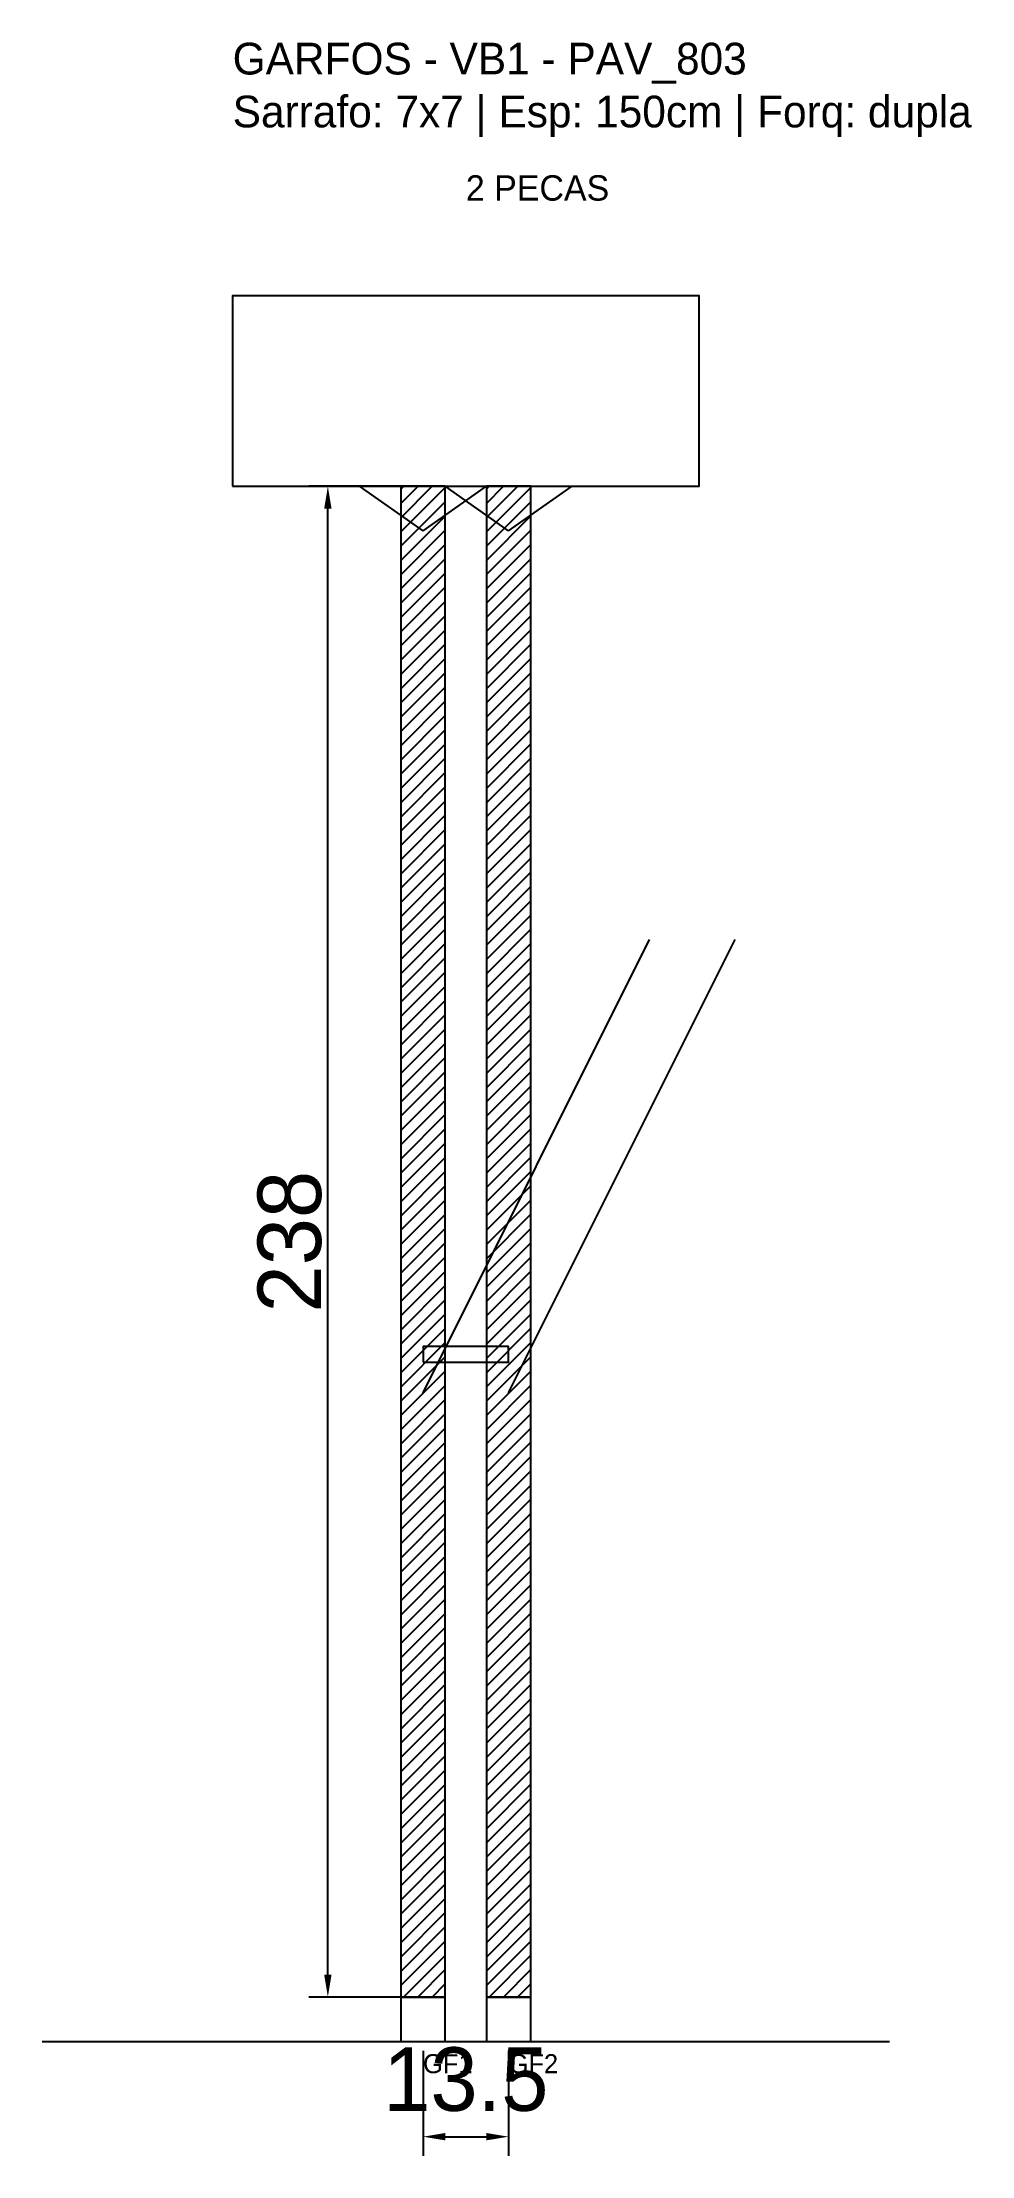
# Model space of a CAD drawing. Header units: metres. Extents: x -30 to 116, y -25 to 308.
import ezdxf

# ---------------------------------------------------------------- set-up
doc = ezdxf.new("R2010")
doc.units = ezdxf.units.M
for name, color, linetype in [('BARRA_ANCORAGEM', 1, 'Continuous'), ('COTA', 241, 'Continuous'), ('GARFOS OK', 3, 'Continuous'), ('NOME DA VIGA', 6, 'Continuous'), ('SARR_7x7', 40, 'Continuous'), ('TIRAS REESCORAMENTO', 252, 'Continuous'), ('VIGAS', 3, 'Continuous')]:
    doc.layers.add(name, color=color, linetype=linetype)
doc.dimstyles.new('EZ DXF', dxfattribs={"dimtxt": 10, "dimasz": 3.5, "dimexe": 3, "dimexo": 1.5, "dimgap": 1, "dimtad": 1, "dimdec": 1, "dimdsep": 46, "dimcen": 2.5, "dimazin": 3, "dimtfac": 1, "dimtmove": 0, "dimatfit": 3})

msp = doc.modelspace()

# ---------------------------------------------------------------- hatches: boundary and pattern name
at = {"layer": 'COTA'}
h = msp.add_hatch(dxfattribs=at)
h.set_pattern_fill('ANSI31', scale=0.5)
h.paths.add_polyline_path([(26.5, 0), (33.5, 0), (33.5, 238), (26.5, 238)])
h = msp.add_hatch(dxfattribs=at)
h.set_pattern_fill('ANSI31', scale=0.5)
h.paths.add_polyline_path([(39.982495, 0), (46.982495, 0), (46.982495, 238), (39.982495, 238)])

# ---------------------------------------------------------------- linework, layer by layer
at = {"layer": 'BARRA_ANCORAGEM'}
for p, q in [((30, 95.2), (65.7, 166.6)), ((43.482495, 95.2), (79.182495, 166.6))]:
    msp.add_line(p, q, dxfattribs=at)
at = {"layer": 'GARFOS OK'}
for p, q in [((30, 231), (20, 238)), ((20, 238), (40, 238)), ((30, 231), (40, 238)), ((43.482495, 231), (33.482495, 238)), ((33.482495, 238), (53.482495, 238)), ((43.482495, 231), (53.482495, 238))]:
    msp.add_line(p, q, dxfattribs=at)
at = {"layer": 'GARFOS OK', "linetype": 'CONTINUOUS'}
msp.add_line((-30, -7), (103.482495, -7), dxfattribs=at)
at = {"layer": 'GARFOS OK'}
for points in [[(26.5, 0), (33.5, 0), (33.5, 238), (26.5, 238), (26.5, 0)], [(39.982495, 0), (46.982495, 0), (46.982495, 238), (39.982495, 238), (39.982495, 0)]]:
    msp.add_lwpolyline(points, dxfattribs=at)
at = {"layer": 'SARR_7x7'}
for points in [[(26.5, -7), (33.5, -7), (33.5, 0), (26.5, 0), (26.5, -7)], [(39.982495, -7), (46.982495, -7), (46.982495, 0), (39.982495, 0), (39.982495, -7)]]:
    msp.add_lwpolyline(points, dxfattribs=at)
at = {"layer": 'TIRAS REESCORAMENTO'}
msp.add_lwpolyline([(30, 100), (43.482495, 100), (43.482495, 102.5), (30, 102.5), (30, 100)], dxfattribs=at)
at = {"layer": 'VIGAS'}
msp.add_lwpolyline([(0, 238), (73.482495, 238), (73.482495, 268), (0, 268), (0, 238)], dxfattribs=at)

# ---------------------------------------------------------------- texts
at = {"layer": 'NOME DA VIGA'}
for s, height, p in [('2 PECAS', 4, (36.741248, 283)), ('GF1', 3, (30, -12)), ('GF2', 3, (43.482495, -12))]:
    msp.add_text(s, height=height, dxfattribs=at).set_placement(p)
at = {"layer": 'NOME DA VIGA', "insert": (0, 293), "char_height": 5, "attachment_point": 7}
msp.add_mtext('GARFOS - VB1 - PAV_803\\PSarrafo: 7x7 | Esp: 150cm | Forq: dupla', dxfattribs=at)

# ---------------------------------------------------------------- dimensions: what is measured, and where the dimension line sits
at = {"layer": 'COTA'}
msp.add_linear_dim(base=(15, 0), p1=(30, 0), p2=(30, 238), angle=90, dimstyle='EZ DXF', dxfattribs=at).render()
msp.add_linear_dim(base=(30, -22), p1=(30, -7), p2=(43.482495, -7), dimstyle='EZ DXF', dxfattribs=at).render()

doc.saveas('drawing.dxf')
